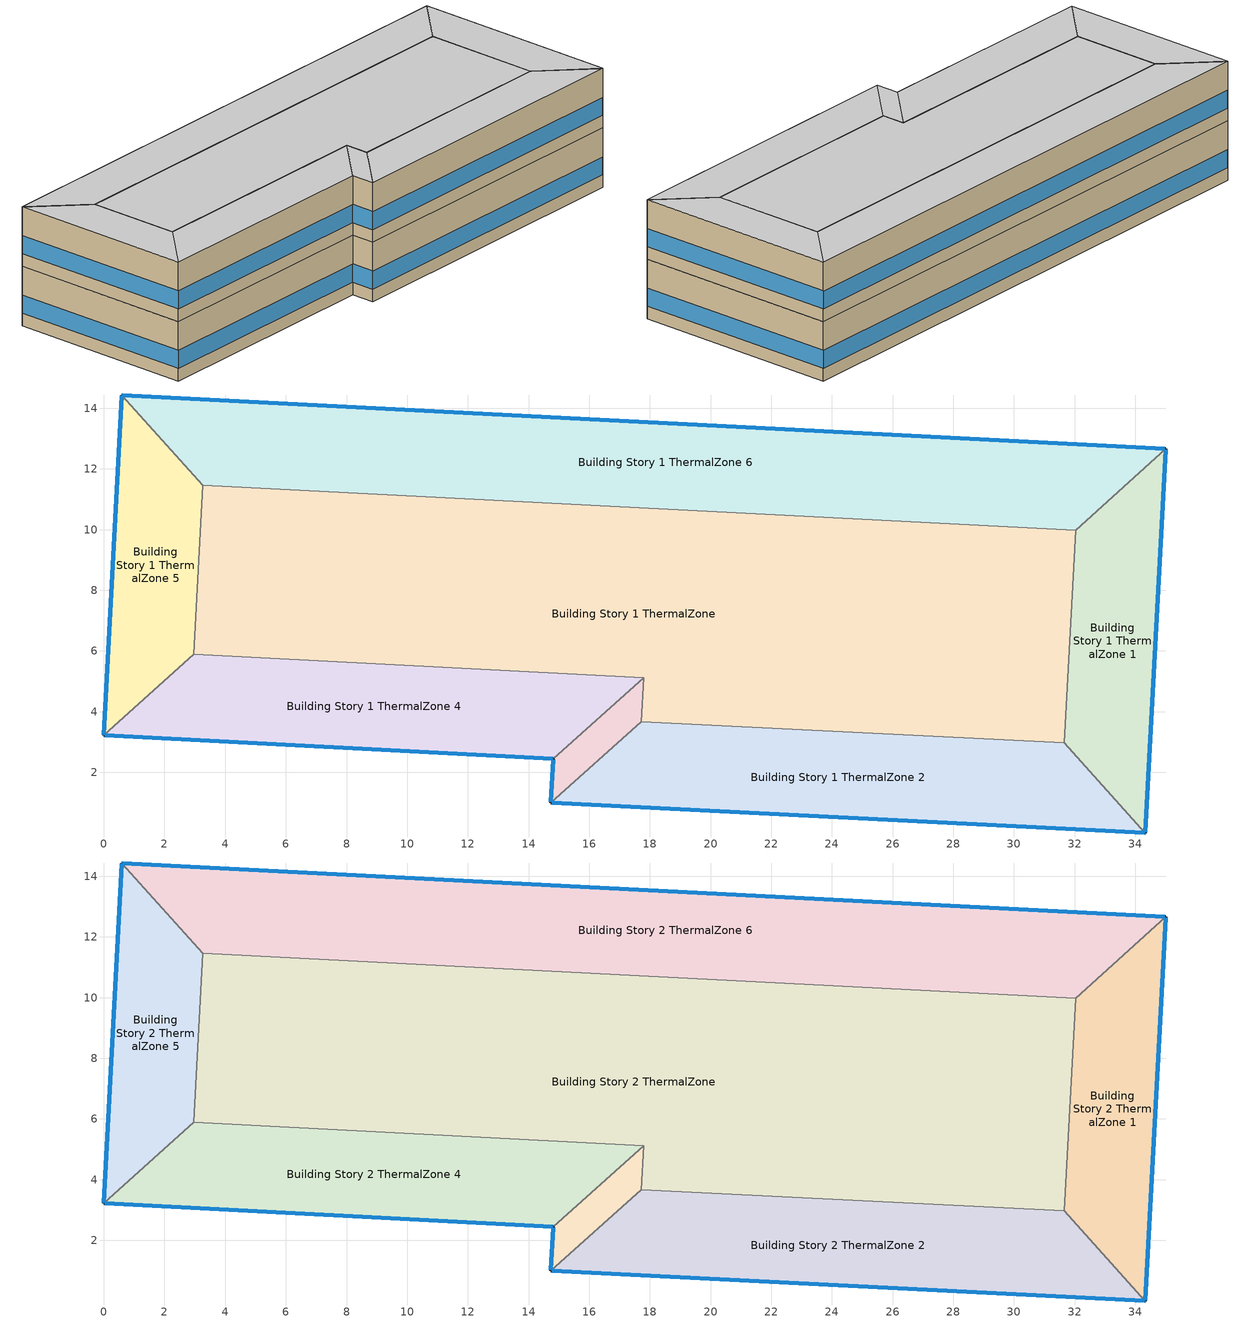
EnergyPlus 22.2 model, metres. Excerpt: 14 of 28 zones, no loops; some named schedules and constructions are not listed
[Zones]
Building Story 1 ThermalZone
 floor ground (Typical Insulated Carpeted 8in Slab Floor): 32.03,9.98 31.65,2.97 17.72,3.67 17.8,5.11 2.97,5.9 3.26,11.47 z0
 wall adiabatic (Typical Interior Wall): 31.65,2.97 32.03,9.98 3.26,11.47 2.97,5.9 17.8,5.11 17.72,3.67 31.65,2.97 z0:3.6
 ceiling adiabatic (Typical Interior Floor): 3.26,11.47 2.97,5.9 17.8,5.11 17.72,3.67 31.65,2.97 32.03,9.98 z3.6
Building Story 1 ThermalZone 1
 floor ground (Typical Insulated Carpeted 8in Slab Floor): 35,12.66 34.33,0 31.65,2.97 32.03,9.98 z0
 wall outside (Typical Insulated Steel Framed Exterior Wall R-12.99): 34.33,0 35,12.66 z0:3.6
 wall adiabatic (Typical Interior Wall): 35,12.66 32.03,9.98 31.65,2.97 34.33,0 z0:3.6
 window (U 0.55 SHGC 0.25): 34.33,0.03 35,12.64 z0.76:1.85
 ceiling adiabatic (Typical Interior Ceiling): 32.03,9.98 31.65,2.97 34.33,0 35,12.66 z3.6
Building Story 1 ThermalZone 2
 floor ground (Typical Insulated Carpeted 8in Slab Floor): 34.33,0 14.74,1 17.72,3.67 31.65,2.97 z0
 wall outside (Typical Insulated Steel Framed Exterior Wall R-12.99): 14.74,1 34.33,0 z0:3.6
 wall adiabatic (Typical Interior Wall): 34.33,0 31.65,2.97 17.72,3.67 14.74,1 z0:3.6
 window (U 0.55 SHGC 0.25): 14.76,1 34.31,0 z0.76:1.84
 ceiling adiabatic (Typical Interior Ceiling): 31.65,2.97 17.72,3.67 14.74,1 34.33,0 z3.6
Building Story 1 ThermalZone 3
 floor ground (Typical Insulated Carpeted 8in Slab Floor): 14.74,1 14.82,2.44 17.8,5.11 17.72,3.67 z0
 wall outside (Typical Insulated Steel Framed Exterior Wall R-12.99): 14.82,2.44 14.74,1 z0:3.6
 wall adiabatic (Typical Interior Wall): 14.74,1 17.72,3.67 17.8,5.11 14.82,2.44 z0:3.6
 window (U 0.55 SHGC 0.25): 14.82,2.42 14.74,1.02 z0.76:1.88
 ceiling adiabatic (Typical Interior Ceiling): 17.72,3.67 17.8,5.11 14.82,2.44 14.74,1 z3.6
Building Story 1 ThermalZone 4
 floor ground (Typical Insulated Carpeted 8in Slab Floor): 14.82,2.44 0,3.22 2.97,5.9 17.8,5.11 z0
 wall outside (Typical Insulated Steel Framed Exterior Wall R-12.99): 0,3.22 14.82,2.44 z0:3.6
 wall adiabatic (Typical Interior Wall): 14.82,2.44 17.8,5.11 2.97,5.9 0,3.22 z0:3.6
 window (U 0.55 SHGC 0.25): 0.03,3.22 14.8,2.44 z0.76:1.85
 ceiling adiabatic (Typical Interior Ceiling): 17.8,5.11 2.97,5.9 0,3.22 14.82,2.44 z3.6
Building Story 1 ThermalZone 5
 floor ground (Typical Insulated Carpeted 8in Slab Floor): 0,3.22 0.59,14.44 3.26,11.47 2.97,5.9 z0
 wall outside (Typical Insulated Steel Framed Exterior Wall R-12.99): 0.59,14.44 0,3.22 z0:3.6
 wall adiabatic (Typical Interior Wall): 0,3.22 2.97,5.9 3.26,11.47 0.59,14.44 z0:3.6
 window (U 0.55 SHGC 0.25): 0.58,14.41 0,3.25 z0.76:1.85
 ceiling adiabatic (Typical Interior Ceiling): 2.97,5.9 3.26,11.47 0.59,14.44 0,3.22 z3.6
Building Story 1 ThermalZone 6
 floor ground (Typical Insulated Carpeted 8in Slab Floor): 0.59,14.44 35,12.66 32.03,9.98 3.26,11.47 z0
 wall outside (Typical Insulated Steel Framed Exterior Wall R-12.99): 35,12.66 0.59,14.44 z0:3.6
 wall adiabatic (Typical Interior Wall): 0.59,14.44 3.26,11.47 32.03,9.98 35,12.66 z0:3.6
 window (U 0.55 SHGC 0.25): 34.98,12.66 0.61,14.44 z0.76:1.84
 ceiling adiabatic (Typical Interior Ceiling): 3.26,11.47 32.03,9.98 35,12.66 0.59,14.44 z3.6
Building Story 2 ThermalZone
 floor adiabatic (Typical Interior Floor): 32.03,9.98 31.65,2.97 17.72,3.67 17.8,5.11 2.97,5.9 3.26,11.47 z3.6
 wall adiabatic (Typical Interior Wall): 31.65,2.97 32.03,9.98 3.26,11.47 2.97,5.9 17.8,5.11 17.72,3.67 31.65,2.97 z3.6:7.2
 ceiling adiabatic (Typical Interior Ceiling): 3.26,11.47 2.97,5.9 17.8,5.11 17.72,3.67 31.65,2.97 32.03,9.98 z7.2
Building Story 2 ThermalZone 1
 floor adiabatic (Typical Interior Ceiling): 35,12.66 34.33,0 31.65,2.97 32.03,9.98 z3.6
 wall outside (Typical Insulated Steel Framed Exterior Wall R-12.99): 34.33,0 35,12.66 z3.6:7.2
 wall adiabatic (Typical Interior Wall): 35,12.66 32.03,9.98 31.65,2.97 34.33,0 z3.6:7.2
 window (U 0.55 SHGC 0.25): 34.33,0.03 35,12.64 z4.36:5.45
 ceiling adiabatic (Typical Interior Ceiling): 32.03,9.98 31.65,2.97 34.33,0 35,12.66 z7.2
Building Story 2 ThermalZone 2
 floor adiabatic (Typical Interior Ceiling): 34.33,0 14.74,1 17.72,3.67 31.65,2.97 z3.6
 wall outside (Typical Insulated Steel Framed Exterior Wall R-12.99): 14.74,1 34.33,0 z3.6:7.2
 wall adiabatic (Typical Interior Wall): 34.33,0 31.65,2.97 17.72,3.67 14.74,1 z3.6:7.2
 window (U 0.55 SHGC 0.25): 14.76,1 34.31,0 z4.36:5.44
 ceiling adiabatic (Typical Interior Floor): 31.65,2.97 17.72,3.67 14.74,1 34.33,0 z7.2
Building Story 2 ThermalZone 3
 floor adiabatic (Typical Interior Ceiling): 14.74,1 14.82,2.44 17.8,5.11 17.72,3.67 z3.6
 wall outside (Typical Insulated Steel Framed Exterior Wall R-12.99): 14.82,2.44 14.74,1 z3.6:7.2
 wall adiabatic (Typical Interior Wall): 14.74,1 17.72,3.67 17.8,5.11 14.82,2.44 z3.6:7.2
 window (U 0.55 SHGC 0.25): 14.82,2.42 14.74,1.02 z4.36:5.48
 ceiling adiabatic (Typical Interior Floor): 17.72,3.67 17.8,5.11 14.82,2.44 14.74,1 z7.2
Building Story 2 ThermalZone 4
 floor adiabatic (Typical Interior Ceiling): 14.82,2.44 0,3.22 2.97,5.9 17.8,5.11 z3.6
 wall outside (Typical Insulated Steel Framed Exterior Wall R-12.99): 0,3.22 14.82,2.44 z3.6:7.2
 wall adiabatic (Typical Interior Wall): 14.82,2.44 17.8,5.11 2.97,5.9 0,3.22 z3.6:7.2
 window (U 0.55 SHGC 0.25): 0.03,3.22 14.8,2.44 z4.36:5.45
 ceiling adiabatic (Typical Interior Floor): 17.8,5.11 2.97,5.9 0,3.22 14.82,2.44 z7.2
Building Story 2 ThermalZone 5
 floor adiabatic (Typical Interior Ceiling): 0,3.22 0.59,14.44 3.26,11.47 2.97,5.9 z3.6
 wall outside (Typical Insulated Steel Framed Exterior Wall R-12.99): 0.59,14.44 0,3.22 z3.6:7.2
 wall adiabatic (Typical Interior Wall): 0,3.22 2.97,5.9 3.26,11.47 0.59,14.44 z3.6:7.2
 window (U 0.55 SHGC 0.25): 0.58,14.41 0,3.25 z4.36:5.45
 ceiling adiabatic (Typical Interior Floor): 2.97,5.9 3.26,11.47 0.59,14.44 0,3.22 z7.2
Building Story 2 ThermalZone 6
 floor adiabatic (Typical Interior Ceiling): 0.59,14.44 35,12.66 32.03,9.98 3.26,11.47 z3.6
 wall outside (Typical Insulated Steel Framed Exterior Wall R-12.99): 35,12.66 0.59,14.44 z3.6:7.2
 wall adiabatic (Typical Interior Wall): 0.59,14.44 3.26,11.47 32.03,9.98 35,12.66 z3.6:7.2
 window (U 0.55 SHGC 0.25): 34.98,12.66 0.61,14.44 z4.36:5.44
 ceiling adiabatic (Typical Interior Floor): 3.26,11.47 32.03,9.98 35,12.66 0.59,14.44 z7.2
[Schedule:Week:Daily]
SchoolSecondary BLDG_LIGHT_LIBRARY_SCH_2013 Week Rule - Sep6-Dec31: SchoolSecondary BLDG_LIGHT_LIBRARY_SCH_2013 Default, SchoolSecondary BLDG_LIGHT_LIBRARY_SCH_2013 Wkdy Day 2, SchoolSecondary BLDG_LIGHT_LIBRARY_SCH_2013 Wkdy Day 2, SchoolSecondary BLDG_LIGHT_LIBRARY_SCH_2013 Wkdy Day 2, SchoolSecondary BLDG_LIGHT_LIBRARY_SCH_2013 Wkdy Day 2, SchoolSecondary BLDG_LIGHT_LIBRARY_SCH_2013 Wkdy Day 2, SchoolSecondary BLDG_LIGHT_LIBRARY_SCH_2013 Default, SchoolSecondary BLDG_LIGHT_LIBRARY_SCH_2013 Default, SchoolSecondary BLDG_LIGHT_LIBRARY_SCH_2013 Summer Design Day, SchoolSecondary BLDG_LIGHT_LIBRARY_SCH_2013 Winter Design Day, SchoolSecondary BLDG_LIGHT_LIBRARY_SCH_2013 Default, SchoolSecondary BLDG_LIGHT_LIBRARY_SCH_2013 Default
SchoolSecondary BLDG_LIGHT_LOBBYFLR1_SCH_2013 Week Rule - Jan1-Jan3: SchoolSecondary BLDG_LIGHT_LOBBYFLR1_SCH_2013 Wkdy Day, SchoolSecondary BLDG_LIGHT_LOBBYFLR1_SCH_2013 Wkdy Day, SchoolSecondary BLDG_LIGHT_LOBBYFLR1_SCH_2013 Wkdy Day, SchoolSecondary BLDG_LIGHT_LOBBYFLR1_SCH_2013 Wkdy Day, SchoolSecondary BLDG_LIGHT_LOBBYFLR1_SCH_2013 Wkdy Day, SchoolSecondary BLDG_LIGHT_LOBBYFLR1_SCH_2013 Wkdy Day, SchoolSecondary BLDG_LIGHT_LOBBYFLR1_SCH_2013 Wknd Day, SchoolSecondary BLDG_LIGHT_LOBBYFLR1_SCH_2013 Default, SchoolSecondary BLDG_LIGHT_LOBBYFLR1_SCH_2013 Summer Design Day, SchoolSecondary BLDG_LIGHT_LOBBYFLR1_SCH_2013 Winter Design Day, SchoolSecondary BLDG_LIGHT_LOBBYFLR1_SCH_2013 Default, SchoolSecondary BLDG_LIGHT_LOBBYFLR1_SCH_2013 Default
SchoolSecondary BLDG_LIGHT_LOBBYFLR1_SCH_2013 Week Rule - Jan4-Jun27: SchoolSecondary BLDG_LIGHT_LOBBYFLR1_SCH_2013 Wknd Day, SchoolSecondary BLDG_LIGHT_LOBBYFLR1_SCH_2013 Wkdy Day, SchoolSecondary BLDG_LIGHT_LOBBYFLR1_SCH_2013 Wkdy Day, SchoolSecondary BLDG_LIGHT_LOBBYFLR1_SCH_2013 Wkdy Day, SchoolSecondary BLDG_LIGHT_LOBBYFLR1_SCH_2013 Wkdy Day, SchoolSecondary BLDG_LIGHT_LOBBYFLR1_SCH_2013 Wkdy Day, SchoolSecondary BLDG_LIGHT_LOBBYFLR1_SCH_2013 Wknd Day, SchoolSecondary BLDG_LIGHT_LOBBYFLR1_SCH_2013 Default, SchoolSecondary BLDG_LIGHT_LOBBYFLR1_SCH_2013 Summer Design Day, SchoolSecondary BLDG_LIGHT_LOBBYFLR1_SCH_2013 Winter Design Day, SchoolSecondary BLDG_LIGHT_LOBBYFLR1_SCH_2013 Default, SchoolSecondary BLDG_LIGHT_LOBBYFLR1_SCH_2013 Default
SchoolSecondary BLDG_LIGHT_LOBBYFLR1_SCH_2013 Week Rule - Jun28-Jul4: SchoolSecondary BLDG_LIGHT_LOBBYFLR1_SCH_2013 Wknd Day, SchoolSecondary BLDG_LIGHT_LOBBYFLR1_SCH_2013 Wkdy Day, SchoolSecondary BLDG_LIGHT_LOBBYFLR1_SCH_2013 Wkdy Day, SchoolSecondary BLDG_LIGHT_LOBBYFLR1_SCH_2013 Wkdy Day 1, SchoolSecondary BLDG_LIGHT_LOBBYFLR1_SCH_2013 Wkdy Day 1, SchoolSecondary BLDG_LIGHT_LOBBYFLR1_SCH_2013 Wkdy Day 1, SchoolSecondary BLDG_LIGHT_LOBBYFLR1_SCH_2013 Wknd Day 1, SchoolSecondary BLDG_LIGHT_LOBBYFLR1_SCH_2013 Default, SchoolSecondary BLDG_LIGHT_LOBBYFLR1_SCH_2013 Summer Design Day, SchoolSecondary BLDG_LIGHT_LOBBYFLR1_SCH_2013 Winter Design Day, SchoolSecondary BLDG_LIGHT_LOBBYFLR1_SCH_2013 Default, SchoolSecondary BLDG_LIGHT_LOBBYFLR1_SCH_2013 Default
SchoolSecondary BLDG_LIGHT_LOBBYFLR1_SCH_2013 Week Rule - Jul5-Aug29: SchoolSecondary BLDG_LIGHT_LOBBYFLR1_SCH_2013 Wknd Day 1, SchoolSecondary BLDG_LIGHT_LOBBYFLR1_SCH_2013 Wkdy Day 1, SchoolSecondary BLDG_LIGHT_LOBBYFLR1_SCH_2013 Wkdy Day 1, SchoolSecondary BLDG_LIGHT_LOBBYFLR1_SCH_2013 Wkdy Day 1, SchoolSecondary BLDG_LIGHT_LOBBYFLR1_SCH_2013 Wkdy Day 1, SchoolSecondary BLDG_LIGHT_LOBBYFLR1_SCH_2013 Wkdy Day 1, SchoolSecondary BLDG_LIGHT_LOBBYFLR1_SCH_2013 Wknd Day 1, SchoolSecondary BLDG_LIGHT_LOBBYFLR1_SCH_2013 Default, SchoolSecondary BLDG_LIGHT_LOBBYFLR1_SCH_2013 Summer Design Day, SchoolSecondary BLDG_LIGHT_LOBBYFLR1_SCH_2013 Winter Design Day, SchoolSecondary BLDG_LIGHT_LOBBYFLR1_SCH_2013 Default, SchoolSecondary BLDG_LIGHT_LOBBYFLR1_SCH_2013 Default
SchoolSecondary BLDG_LIGHT_LOBBYFLR1_SCH_2013 Week Rule - Aug30-Sep5: SchoolSecondary BLDG_LIGHT_LOBBYFLR1_SCH_2013 Wknd Day 1, SchoolSecondary BLDG_LIGHT_LOBBYFLR1_SCH_2013 Wkdy Day 1, SchoolSecondary BLDG_LIGHT_LOBBYFLR1_SCH_2013 Wkdy Day 2, SchoolSecondary BLDG_LIGHT_LOBBYFLR1_SCH_2013 Wkdy Day 2, SchoolSecondary BLDG_LIGHT_LOBBYFLR1_SCH_2013 Wkdy Day 2, SchoolSecondary BLDG_LIGHT_LOBBYFLR1_SCH_2013 Wkdy Day 2, SchoolSecondary BLDG_LIGHT_LOBBYFLR1_SCH_2013 Default, SchoolSecondary BLDG_LIGHT_LOBBYFLR1_SCH_2013 Default, SchoolSecondary BLDG_LIGHT_LOBBYFLR1_SCH_2013 Summer Design Day, SchoolSecondary BLDG_LIGHT_LOBBYFLR1_SCH_2013 Winter Design Day, SchoolSecondary BLDG_LIGHT_LOBBYFLR1_SCH_2013 Default, SchoolSecondary BLDG_LIGHT_LOBBYFLR1_SCH_2013 Default
SchoolSecondary BLDG_LIGHT_LOBBYFLR1_SCH_2013 Week Rule - Sep6-Dec31: SchoolSecondary BLDG_LIGHT_LOBBYFLR1_SCH_2013 Default, SchoolSecondary BLDG_LIGHT_LOBBYFLR1_SCH_2013 Wkdy Day 2, SchoolSecondary BLDG_LIGHT_LOBBYFLR1_SCH_2013 Wkdy Day 2, SchoolSecondary BLDG_LIGHT_LOBBYFLR1_SCH_2013 Wkdy Day 2, SchoolSecondary BLDG_LIGHT_LOBBYFLR1_SCH_2013 Wkdy Day 2, SchoolSecondary BLDG_LIGHT_LOBBYFLR1_SCH_2013 Wkdy Day 2, SchoolSecondary BLDG_LIGHT_LOBBYFLR1_SCH_2013 Default, SchoolSecondary BLDG_LIGHT_LOBBYFLR1_SCH_2013 Default, SchoolSecondary BLDG_LIGHT_LOBBYFLR1_SCH_2013 Summer Design Day, SchoolSecondary BLDG_LIGHT_LOBBYFLR1_SCH_2013 Winter Design Day, SchoolSecondary BLDG_LIGHT_LOBBYFLR1_SCH_2013 Default, SchoolSecondary BLDG_LIGHT_LOBBYFLR1_SCH_2013 Default
SchoolSecondary BLDG_LIGHT_MECHANICAL_SCH_2013 Week Rule - Jan1-Jan3: SchoolSecondary BLDG_LIGHT_MECHANICAL_SCH_2013 Wkdy Day, SchoolSecondary BLDG_LIGHT_MECHANICAL_SCH_2013 Wkdy Day, SchoolSecondary BLDG_LIGHT_MECHANICAL_SCH_2013 Wkdy Day, SchoolSecondary BLDG_LIGHT_MECHANICAL_SCH_2013 Wkdy Day, SchoolSecondary BLDG_LIGHT_MECHANICAL_SCH_2013 Wkdy Day, SchoolSecondary BLDG_LIGHT_MECHANICAL_SCH_2013 Wkdy Day, SchoolSecondary BLDG_LIGHT_MECHANICAL_SCH_2013 Wknd Day, SchoolSecondary BLDG_LIGHT_MECHANICAL_SCH_2013 Default, SchoolSecondary BLDG_LIGHT_MECHANICAL_SCH_2013 Summer Design Day, SchoolSecondary BLDG_LIGHT_MECHANICAL_SCH_2013 Winter Design Day, SchoolSecondary BLDG_LIGHT_MECHANICAL_SCH_2013 Default, SchoolSecondary BLDG_LIGHT_MECHANICAL_SCH_2013 Default
SchoolSecondary BLDG_LIGHT_MECHANICAL_SCH_2013 Week Rule - Jan4-Jun27: SchoolSecondary BLDG_LIGHT_MECHANICAL_SCH_2013 Wknd Day, SchoolSecondary BLDG_LIGHT_MECHANICAL_SCH_2013 Wkdy Day, SchoolSecondary BLDG_LIGHT_MECHANICAL_SCH_2013 Wkdy Day, SchoolSecondary BLDG_LIGHT_MECHANICAL_SCH_2013 Wkdy Day, SchoolSecondary BLDG_LIGHT_MECHANICAL_SCH_2013 Wkdy Day, SchoolSecondary BLDG_LIGHT_MECHANICAL_SCH_2013 Wkdy Day, SchoolSecondary BLDG_LIGHT_MECHANICAL_SCH_2013 Wknd Day, SchoolSecondary BLDG_LIGHT_MECHANICAL_SCH_2013 Default, SchoolSecondary BLDG_LIGHT_MECHANICAL_SCH_2013 Summer Design Day, SchoolSecondary BLDG_LIGHT_MECHANICAL_SCH_2013 Winter Design Day, SchoolSecondary BLDG_LIGHT_MECHANICAL_SCH_2013 Default, SchoolSecondary BLDG_LIGHT_MECHANICAL_SCH_2013 Default
SchoolSecondary BLDG_LIGHT_MECHANICAL_SCH_2013 Week Rule - Jun28-Jul4: SchoolSecondary BLDG_LIGHT_MECHANICAL_SCH_2013 Wknd Day, SchoolSecondary BLDG_LIGHT_MECHANICAL_SCH_2013 Wkdy Day, SchoolSecondary BLDG_LIGHT_MECHANICAL_SCH_2013 Wkdy Day, SchoolSecondary BLDG_LIGHT_MECHANICAL_SCH_2013 Wkdy Day 1, SchoolSecondary BLDG_LIGHT_MECHANICAL_SCH_2013 Wkdy Day 1, SchoolSecondary BLDG_LIGHT_MECHANICAL_SCH_2013 Wkdy Day 1, SchoolSecondary BLDG_LIGHT_MECHANICAL_SCH_2013 Wknd Day 1, SchoolSecondary BLDG_LIGHT_MECHANICAL_SCH_2013 Default, SchoolSecondary BLDG_LIGHT_MECHANICAL_SCH_2013 Summer Design Day, SchoolSecondary BLDG_LIGHT_MECHANICAL_SCH_2013 Winter Design Day, SchoolSecondary BLDG_LIGHT_MECHANICAL_SCH_2013 Default, SchoolSecondary BLDG_LIGHT_MECHANICAL_SCH_2013 Default
SchoolSecondary BLDG_LIGHT_MECHANICAL_SCH_2013 Week Rule - Jul5-Aug29: SchoolSecondary BLDG_LIGHT_MECHANICAL_SCH_2013 Wknd Day 1, SchoolSecondary BLDG_LIGHT_MECHANICAL_SCH_2013 Wkdy Day 1, SchoolSecondary BLDG_LIGHT_MECHANICAL_SCH_2013 Wkdy Day 1, SchoolSecondary BLDG_LIGHT_MECHANICAL_SCH_2013 Wkdy Day 1, SchoolSecondary BLDG_LIGHT_MECHANICAL_SCH_2013 Wkdy Day 1, SchoolSecondary BLDG_LIGHT_MECHANICAL_SCH_2013 Wkdy Day 1, SchoolSecondary BLDG_LIGHT_MECHANICAL_SCH_2013 Wknd Day 1, SchoolSecondary BLDG_LIGHT_MECHANICAL_SCH_2013 Default, SchoolSecondary BLDG_LIGHT_MECHANICAL_SCH_2013 Summer Design Day, SchoolSecondary BLDG_LIGHT_MECHANICAL_SCH_2013 Winter Design Day, SchoolSecondary BLDG_LIGHT_MECHANICAL_SCH_2013 Default, SchoolSecondary BLDG_LIGHT_MECHANICAL_SCH_2013 Default
SchoolSecondary BLDG_LIGHT_MECHANICAL_SCH_2013 Week Rule - Aug30-Sep5: SchoolSecondary BLDG_LIGHT_MECHANICAL_SCH_2013 Wknd Day 1, SchoolSecondary BLDG_LIGHT_MECHANICAL_SCH_2013 Wkdy Day 1, SchoolSecondary BLDG_LIGHT_MECHANICAL_SCH_2013 Wkdy Day 2, SchoolSecondary BLDG_LIGHT_MECHANICAL_SCH_2013 Wkdy Day 2, SchoolSecondary BLDG_LIGHT_MECHANICAL_SCH_2013 Wkdy Day 2, SchoolSecondary BLDG_LIGHT_MECHANICAL_SCH_2013 Wkdy Day 2, SchoolSecondary BLDG_LIGHT_MECHANICAL_SCH_2013 Default, SchoolSecondary BLDG_LIGHT_MECHANICAL_SCH_2013 Default, SchoolSecondary BLDG_LIGHT_MECHANICAL_SCH_2013 Summer Design Day, SchoolSecondary BLDG_LIGHT_MECHANICAL_SCH_2013 Winter Design Day, SchoolSecondary BLDG_LIGHT_MECHANICAL_SCH_2013 Default, SchoolSecondary BLDG_LIGHT_MECHANICAL_SCH_2013 Default
SchoolSecondary BLDG_LIGHT_MECHANICAL_SCH_2013 Week Rule - Sep6-Dec31: SchoolSecondary BLDG_LIGHT_MECHANICAL_SCH_2013 Default, SchoolSecondary BLDG_LIGHT_MECHANICAL_SCH_2013 Wkdy Day 2, SchoolSecondary BLDG_LIGHT_MECHANICAL_SCH_2013 Wkdy Day 2, SchoolSecondary BLDG_LIGHT_MECHANICAL_SCH_2013 Wkdy Day 2, SchoolSecondary BLDG_LIGHT_MECHANICAL_SCH_2013 Wkdy Day 2, SchoolSecondary BLDG_LIGHT_MECHANICAL_SCH_2013 Wkdy Day 2, SchoolSecondary BLDG_LIGHT_MECHANICAL_SCH_2013 Default, SchoolSecondary BLDG_LIGHT_MECHANICAL_SCH_2013 Default, SchoolSecondary BLDG_LIGHT_MECHANICAL_SCH_2013 Summer Design Day, SchoolSecondary BLDG_LIGHT_MECHANICAL_SCH_2013 Winter Design Day, SchoolSecondary BLDG_LIGHT_MECHANICAL_SCH_2013 Default, SchoolSecondary BLDG_LIGHT_MECHANICAL_SCH_2013 Default
SchoolSecondary BLDG_LIGHT_OFFICE_SCH_2013 Week Rule - Jan1-Jan3: SchoolSecondary BLDG_LIGHT_OFFICE_SCH_2013 Wkdy Day, SchoolSecondary BLDG_LIGHT_OFFICE_SCH_2013 Wkdy Day, SchoolSecondary BLDG_LIGHT_OFFICE_SCH_2013 Wkdy Day, SchoolSecondary BLDG_LIGHT_OFFICE_SCH_2013 Wkdy Day, SchoolSecondary BLDG_LIGHT_OFFICE_SCH_2013 Wkdy Day, SchoolSecondary BLDG_LIGHT_OFFICE_SCH_2013 Wkdy Day, SchoolSecondary BLDG_LIGHT_OFFICE_SCH_2013 Wknd Day, SchoolSecondary BLDG_LIGHT_OFFICE_SCH_2013 Default, SchoolSecondary BLDG_LIGHT_OFFICE_SCH_2013 Summer Design Day, SchoolSecondary BLDG_LIGHT_OFFICE_SCH_2013 Winter Design Day, SchoolSecondary BLDG_LIGHT_OFFICE_SCH_2013 Default, SchoolSecondary BLDG_LIGHT_OFFICE_SCH_2013 Default
SchoolSecondary BLDG_LIGHT_OFFICE_SCH_2013 Week Rule - Jan4-Jun27: SchoolSecondary BLDG_LIGHT_OFFICE_SCH_2013 Wknd Day, SchoolSecondary BLDG_LIGHT_OFFICE_SCH_2013 Wkdy Day, SchoolSecondary BLDG_LIGHT_OFFICE_SCH_2013 Wkdy Day, SchoolSecondary BLDG_LIGHT_OFFICE_SCH_2013 Wkdy Day, SchoolSecondary BLDG_LIGHT_OFFICE_SCH_2013 Wkdy Day, SchoolSecondary BLDG_LIGHT_OFFICE_SCH_2013 Wkdy Day, SchoolSecondary BLDG_LIGHT_OFFICE_SCH_2013 Wknd Day, SchoolSecondary BLDG_LIGHT_OFFICE_SCH_2013 Default, SchoolSecondary BLDG_LIGHT_OFFICE_SCH_2013 Summer Design Day, SchoolSecondary BLDG_LIGHT_OFFICE_SCH_2013 Winter Design Day, SchoolSecondary BLDG_LIGHT_OFFICE_SCH_2013 Default, SchoolSecondary BLDG_LIGHT_OFFICE_SCH_2013 Default
SchoolSecondary BLDG_LIGHT_OFFICE_SCH_2013 Week Rule - Jun28-Jul4: SchoolSecondary BLDG_LIGHT_OFFICE_SCH_2013 Wknd Day, SchoolSecondary BLDG_LIGHT_OFFICE_SCH_2013 Wkdy Day, SchoolSecondary BLDG_LIGHT_OFFICE_SCH_2013 Wkdy Day, SchoolSecondary BLDG_LIGHT_OFFICE_SCH_2013 Wkdy Day 1, SchoolSecondary BLDG_LIGHT_OFFICE_SCH_2013 Wkdy Day 1, SchoolSecondary BLDG_LIGHT_OFFICE_SCH_2013 Wkdy Day 1, SchoolSecondary BLDG_LIGHT_OFFICE_SCH_2013 Wknd Day 1, SchoolSecondary BLDG_LIGHT_OFFICE_SCH_2013 Default, SchoolSecondary BLDG_LIGHT_OFFICE_SCH_2013 Summer Design Day, SchoolSecondary BLDG_LIGHT_OFFICE_SCH_2013 Winter Design Day, SchoolSecondary BLDG_LIGHT_OFFICE_SCH_2013 Default, SchoolSecondary BLDG_LIGHT_OFFICE_SCH_2013 Default
SchoolSecondary BLDG_LIGHT_OFFICE_SCH_2013 Week Rule - Jul5-Aug29: SchoolSecondary BLDG_LIGHT_OFFICE_SCH_2013 Wknd Day 1, SchoolSecondary BLDG_LIGHT_OFFICE_SCH_2013 Wkdy Day 1, SchoolSecondary BLDG_LIGHT_OFFICE_SCH_2013 Wkdy Day 1, SchoolSecondary BLDG_LIGHT_OFFICE_SCH_2013 Wkdy Day 1, SchoolSecondary BLDG_LIGHT_OFFICE_SCH_2013 Wkdy Day 1, SchoolSecondary BLDG_LIGHT_OFFICE_SCH_2013 Wkdy Day 1, SchoolSecondary BLDG_LIGHT_OFFICE_SCH_2013 Wknd Day 1, SchoolSecondary BLDG_LIGHT_OFFICE_SCH_2013 Default, SchoolSecondary BLDG_LIGHT_OFFICE_SCH_2013 Summer Design Day, SchoolSecondary BLDG_LIGHT_OFFICE_SCH_2013 Winter Design Day, SchoolSecondary BLDG_LIGHT_OFFICE_SCH_2013 Default, SchoolSecondary BLDG_LIGHT_OFFICE_SCH_2013 Default
SchoolSecondary BLDG_LIGHT_OFFICE_SCH_2013 Week Rule - Aug30-Sep5: SchoolSecondary BLDG_LIGHT_OFFICE_SCH_2013 Wknd Day 1, SchoolSecondary BLDG_LIGHT_OFFICE_SCH_2013 Wkdy Day 1, SchoolSecondary BLDG_LIGHT_OFFICE_SCH_2013 Wkdy Day 2, SchoolSecondary BLDG_LIGHT_OFFICE_SCH_2013 Wkdy Day 2, SchoolSecondary BLDG_LIGHT_OFFICE_SCH_2013 Wkdy Day 2, SchoolSecondary BLDG_LIGHT_OFFICE_SCH_2013 Wkdy Day 2, SchoolSecondary BLDG_LIGHT_OFFICE_SCH_2013 Default, SchoolSecondary BLDG_LIGHT_OFFICE_SCH_2013 Default, SchoolSecondary BLDG_LIGHT_OFFICE_SCH_2013 Summer Design Day, SchoolSecondary BLDG_LIGHT_OFFICE_SCH_2013 Winter Design Day, SchoolSecondary BLDG_LIGHT_OFFICE_SCH_2013 Default, SchoolSecondary BLDG_LIGHT_OFFICE_SCH_2013 Default
SchoolSecondary BLDG_LIGHT_OFFICE_SCH_2013 Week Rule - Sep6-Dec31: SchoolSecondary BLDG_LIGHT_OFFICE_SCH_2013 Default, SchoolSecondary BLDG_LIGHT_OFFICE_SCH_2013 Wkdy Day 2, SchoolSecondary BLDG_LIGHT_OFFICE_SCH_2013 Wkdy Day 2, SchoolSecondary BLDG_LIGHT_OFFICE_SCH_2013 Wkdy Day 2, SchoolSecondary BLDG_LIGHT_OFFICE_SCH_2013 Wkdy Day 2, SchoolSecondary BLDG_LIGHT_OFFICE_SCH_2013 Wkdy Day 2, SchoolSecondary BLDG_LIGHT_OFFICE_SCH_2013 Default, SchoolSecondary BLDG_LIGHT_OFFICE_SCH_2013 Default, SchoolSecondary BLDG_LIGHT_OFFICE_SCH_2013 Summer Design Day, SchoolSecondary BLDG_LIGHT_OFFICE_SCH_2013 Winter Design Day, SchoolSecondary BLDG_LIGHT_OFFICE_SCH_2013 Default, SchoolSecondary BLDG_LIGHT_OFFICE_SCH_2013 Default
SchoolSecondary BLDG_LIGHT_BATH_SCH_2013 Week Rule - Jan1-Jan3: SchoolSecondary BLDG_LIGHT_BATH_SCH_2013 Wkdy Day, SchoolSecondary BLDG_LIGHT_BATH_SCH_2013 Wkdy Day, SchoolSecondary BLDG_LIGHT_BATH_SCH_2013 Wkdy Day, SchoolSecondary BLDG_LIGHT_BATH_SCH_2013 Wkdy Day, SchoolSecondary BLDG_LIGHT_BATH_SCH_2013 Wkdy Day, SchoolSecondary BLDG_LIGHT_BATH_SCH_2013 Wkdy Day, SchoolSecondary BLDG_LIGHT_BATH_SCH_2013 Wknd Day, SchoolSecondary BLDG_LIGHT_BATH_SCH_2013 Default, SchoolSecondary BLDG_LIGHT_BATH_SCH_2013 Summer Design Day, SchoolSecondary BLDG_LIGHT_BATH_SCH_2013 Winter Design Day, SchoolSecondary BLDG_LIGHT_BATH_SCH_2013 Default, SchoolSecondary BLDG_LIGHT_BATH_SCH_2013 Default
SchoolSecondary BLDG_LIGHT_BATH_SCH_2013 Week Rule - Jan4-Jun27: SchoolSecondary BLDG_LIGHT_BATH_SCH_2013 Wknd Day, SchoolSecondary BLDG_LIGHT_BATH_SCH_2013 Wkdy Day, SchoolSecondary BLDG_LIGHT_BATH_SCH_2013 Wkdy Day, SchoolSecondary BLDG_LIGHT_BATH_SCH_2013 Wkdy Day, SchoolSecondary BLDG_LIGHT_BATH_SCH_2013 Wkdy Day, SchoolSecondary BLDG_LIGHT_BATH_SCH_2013 Wkdy Day, SchoolSecondary BLDG_LIGHT_BATH_SCH_2013 Wknd Day, SchoolSecondary BLDG_LIGHT_BATH_SCH_2013 Default, SchoolSecondary BLDG_LIGHT_BATH_SCH_2013 Summer Design Day, SchoolSecondary BLDG_LIGHT_BATH_SCH_2013 Winter Design Day, SchoolSecondary BLDG_LIGHT_BATH_SCH_2013 Default, SchoolSecondary BLDG_LIGHT_BATH_SCH_2013 Default
SchoolSecondary BLDG_LIGHT_BATH_SCH_2013 Week Rule - Jun28-Jul4: SchoolSecondary BLDG_LIGHT_BATH_SCH_2013 Wknd Day, SchoolSecondary BLDG_LIGHT_BATH_SCH_2013 Wkdy Day, SchoolSecondary BLDG_LIGHT_BATH_SCH_2013 Wkdy Day, SchoolSecondary BLDG_LIGHT_BATH_SCH_2013 Wkdy Day 1, SchoolSecondary BLDG_LIGHT_BATH_SCH_2013 Wkdy Day 1, SchoolSecondary BLDG_LIGHT_BATH_SCH_2013 Wkdy Day 1, SchoolSecondary BLDG_LIGHT_BATH_SCH_2013 Wknd Day 1, SchoolSecondary BLDG_LIGHT_BATH_SCH_2013 Default, SchoolSecondary BLDG_LIGHT_BATH_SCH_2013 Summer Design Day, SchoolSecondary BLDG_LIGHT_BATH_SCH_2013 Winter Design Day, SchoolSecondary BLDG_LIGHT_BATH_SCH_2013 Default, SchoolSecondary BLDG_LIGHT_BATH_SCH_2013 Default
SchoolSecondary BLDG_LIGHT_BATH_SCH_2013 Week Rule - Jul5-Aug29: SchoolSecondary BLDG_LIGHT_BATH_SCH_2013 Wknd Day 1, SchoolSecondary BLDG_LIGHT_BATH_SCH_2013 Wkdy Day 1, SchoolSecondary BLDG_LIGHT_BATH_SCH_2013 Wkdy Day 1, SchoolSecondary BLDG_LIGHT_BATH_SCH_2013 Wkdy Day 1, SchoolSecondary BLDG_LIGHT_BATH_SCH_2013 Wkdy Day 1, SchoolSecondary BLDG_LIGHT_BATH_SCH_2013 Wkdy Day 1, SchoolSecondary BLDG_LIGHT_BATH_SCH_2013 Wknd Day 1, SchoolSecondary BLDG_LIGHT_BATH_SCH_2013 Default, SchoolSecondary BLDG_LIGHT_BATH_SCH_2013 Summer Design Day, SchoolSecondary BLDG_LIGHT_BATH_SCH_2013 Winter Design Day, SchoolSecondary BLDG_LIGHT_BATH_SCH_2013 Default, SchoolSecondary BLDG_LIGHT_BATH_SCH_2013 Default
SchoolSecondary BLDG_LIGHT_BATH_SCH_2013 Week Rule - Aug30-Sep5: SchoolSecondary BLDG_LIGHT_BATH_SCH_2013 Wknd Day 1, SchoolSecondary BLDG_LIGHT_BATH_SCH_2013 Wkdy Day 1, SchoolSecondary BLDG_LIGHT_BATH_SCH_2013 Wkdy Day 2, SchoolSecondary BLDG_LIGHT_BATH_SCH_2013 Wkdy Day 2, SchoolSecondary BLDG_LIGHT_BATH_SCH_2013 Wkdy Day 2, SchoolSecondary BLDG_LIGHT_BATH_SCH_2013 Wkdy Day 2, SchoolSecondary BLDG_LIGHT_BATH_SCH_2013 Default, SchoolSecondary BLDG_LIGHT_BATH_SCH_2013 Default, SchoolSecondary BLDG_LIGHT_BATH_SCH_2013 Summer Design Day, SchoolSecondary BLDG_LIGHT_BATH_SCH_2013 Winter Design Day, SchoolSecondary BLDG_LIGHT_BATH_SCH_2013 Default, SchoolSecondary BLDG_LIGHT_BATH_SCH_2013 Default
SchoolSecondary BLDG_LIGHT_BATH_SCH_2013 Week Rule - Sep6-Dec31: SchoolSecondary BLDG_LIGHT_BATH_SCH_2013 Default, SchoolSecondary BLDG_LIGHT_BATH_SCH_2013 Wkdy Day 2, SchoolSecondary BLDG_LIGHT_BATH_SCH_2013 Wkdy Day 2, SchoolSecondary BLDG_LIGHT_BATH_SCH_2013 Wkdy Day 2, SchoolSecondary BLDG_LIGHT_BATH_SCH_2013 Wkdy Day 2, SchoolSecondary BLDG_LIGHT_BATH_SCH_2013 Wkdy Day 2, SchoolSecondary BLDG_LIGHT_BATH_SCH_2013 Default, SchoolSecondary BLDG_LIGHT_BATH_SCH_2013 Default, SchoolSecondary BLDG_LIGHT_BATH_SCH_2013 Summer Design Day, SchoolSecondary BLDG_LIGHT_BATH_SCH_2013 Winter Design Day, SchoolSecondary BLDG_LIGHT_BATH_SCH_2013 Default, SchoolSecondary BLDG_LIGHT_BATH_SCH_2013 Default
SchoolSecondary BLDG_OCC_SCH_Auditorium Week Rule - Jan1-Jan3: SchoolSecondary BLDG_OCC_SCH_Auditorium Wkdy|SmrDsn Day, SchoolSecondary BLDG_OCC_SCH_Auditorium Wkdy|SmrDsn Day, SchoolSecondary BLDG_OCC_SCH_Auditorium Wkdy|SmrDsn Day, SchoolSecondary BLDG_OCC_SCH_Auditorium Wkdy|SmrDsn Day, SchoolSecondary BLDG_OCC_SCH_Auditorium Wkdy|SmrDsn Day, SchoolSecondary BLDG_OCC_SCH_Auditorium Wkdy|SmrDsn Day, SchoolSecondary BLDG_OCC_SCH_Auditorium Wknd Day, SchoolSecondary BLDG_OCC_SCH_Auditorium Default, SchoolSecondary BLDG_OCC_SCH_Auditorium Summer Design Day, SchoolSecondary BLDG_OCC_SCH_Auditorium Winter Design Day, SchoolSecondary BLDG_OCC_SCH_Auditorium Default, SchoolSecondary BLDG_OCC_SCH_Auditorium Default
SchoolSecondary BLDG_OCC_SCH_Auditorium Week Rule - Jan4-Jun27: SchoolSecondary BLDG_OCC_SCH_Auditorium Wknd Day, SchoolSecondary BLDG_OCC_SCH_Auditorium Wkdy|SmrDsn Day, SchoolSecondary BLDG_OCC_SCH_Auditorium Wkdy|SmrDsn Day, SchoolSecondary BLDG_OCC_SCH_Auditorium Wkdy|SmrDsn Day, SchoolSecondary BLDG_OCC_SCH_Auditorium Wkdy|SmrDsn Day, SchoolSecondary BLDG_OCC_SCH_Auditorium Wkdy|SmrDsn Day, SchoolSecondary BLDG_OCC_SCH_Auditorium Wknd Day, SchoolSecondary BLDG_OCC_SCH_Auditorium Default, SchoolSecondary BLDG_OCC_SCH_Auditorium Summer Design Day, SchoolSecondary BLDG_OCC_SCH_Auditorium Winter Design Day, SchoolSecondary BLDG_OCC_SCH_Auditorium Default, SchoolSecondary BLDG_OCC_SCH_Auditorium Default
SchoolSecondary BLDG_OCC_SCH_Auditorium Week Rule - Jun28-Jul4: SchoolSecondary BLDG_OCC_SCH_Auditorium Wknd Day, SchoolSecondary BLDG_OCC_SCH_Auditorium Wkdy|SmrDsn Day, SchoolSecondary BLDG_OCC_SCH_Auditorium Wkdy|SmrDsn Day, SchoolSecondary BLDG_OCC_SCH_Auditorium Wkdy|SmrDsn Day 1, SchoolSecondary BLDG_OCC_SCH_Auditorium Wkdy|SmrDsn Day 1, SchoolSecondary BLDG_OCC_SCH_Auditorium Wkdy|SmrDsn Day 1, SchoolSecondary BLDG_OCC_SCH_Auditorium Wknd Day 1, SchoolSecondary BLDG_OCC_SCH_Auditorium Default, SchoolSecondary BLDG_OCC_SCH_Auditorium Summer Design Day, SchoolSecondary BLDG_OCC_SCH_Auditorium Winter Design Day, SchoolSecondary BLDG_OCC_SCH_Auditorium Default, SchoolSecondary BLDG_OCC_SCH_Auditorium Default
SchoolSecondary BLDG_OCC_SCH_Auditorium Week Rule - Jul5-Aug29: SchoolSecondary BLDG_OCC_SCH_Auditorium Wknd Day 1, SchoolSecondary BLDG_OCC_SCH_Auditorium Wkdy|SmrDsn Day 1, SchoolSecondary BLDG_OCC_SCH_Auditorium Wkdy|SmrDsn Day 1, SchoolSecondary BLDG_OCC_SCH_Auditorium Wkdy|SmrDsn Day 1, SchoolSecondary BLDG_OCC_SCH_Auditorium Wkdy|SmrDsn Day 1, SchoolSecondary BLDG_OCC_SCH_Auditorium Wkdy|SmrDsn Day 1, SchoolSecondary BLDG_OCC_SCH_Auditorium Wknd Day 1, SchoolSecondary BLDG_OCC_SCH_Auditorium Default, SchoolSecondary BLDG_OCC_SCH_Auditorium Summer Design Day, SchoolSecondary BLDG_OCC_SCH_Auditorium Winter Design Day, SchoolSecondary BLDG_OCC_SCH_Auditorium Default, SchoolSecondary BLDG_OCC_SCH_Auditorium Default
SchoolSecondary BLDG_OCC_SCH_Auditorium Week Rule - Aug30-Sep5: SchoolSecondary BLDG_OCC_SCH_Auditorium Wknd Day 1, SchoolSecondary BLDG_OCC_SCH_Auditorium Wkdy|SmrDsn Day 1, SchoolSecondary BLDG_OCC_SCH_Auditorium Wkdy|SmrDsn Day 2, SchoolSecondary BLDG_OCC_SCH_Auditorium Wkdy|SmrDsn Day 2, SchoolSecondary BLDG_OCC_SCH_Auditorium Wkdy|SmrDsn Day 2, SchoolSecondary BLDG_OCC_SCH_Auditorium Wkdy|SmrDsn Day 2, SchoolSecondary BLDG_OCC_SCH_Auditorium Default, SchoolSecondary BLDG_OCC_SCH_Auditorium Default, SchoolSecondary BLDG_OCC_SCH_Auditorium Summer Design Day, SchoolSecondary BLDG_OCC_SCH_Auditorium Winter Design Day, SchoolSecondary BLDG_OCC_SCH_Auditorium Default, SchoolSecondary BLDG_OCC_SCH_Auditorium Default
SchoolSecondary BLDG_OCC_SCH_Auditorium Week Rule - Sep6-Dec31: SchoolSecondary BLDG_OCC_SCH_Auditorium Default, SchoolSecondary BLDG_OCC_SCH_Auditorium Wkdy|SmrDsn Day 2, SchoolSecondary BLDG_OCC_SCH_Auditorium Wkdy|SmrDsn Day 2, SchoolSecondary BLDG_OCC_SCH_Auditorium Wkdy|SmrDsn Day 2, SchoolSecondary BLDG_OCC_SCH_Auditorium Wkdy|SmrDsn Day 2, SchoolSecondary BLDG_OCC_SCH_Auditorium Wkdy|SmrDsn Day 2, SchoolSecondary BLDG_OCC_SCH_Auditorium Default, SchoolSecondary BLDG_OCC_SCH_Auditorium Default, SchoolSecondary BLDG_OCC_SCH_Auditorium Summer Design Day, SchoolSecondary BLDG_OCC_SCH_Auditorium Winter Design Day, SchoolSecondary BLDG_OCC_SCH_Auditorium Default, SchoolSecondary BLDG_OCC_SCH_Auditorium Default
SchoolSecondary ACTIVITY_SCH Week Rule - Jan1-Dec31: SchoolSecondary ACTIVITY_SCH Default, SchoolSecondary ACTIVITY_SCH Default, SchoolSecondary ACTIVITY_SCH Default, SchoolSecondary ACTIVITY_SCH Default, SchoolSecondary ACTIVITY_SCH Default, SchoolSecondary ACTIVITY_SCH Default, SchoolSecondary ACTIVITY_SCH Default, SchoolSecondary ACTIVITY_SCH Default, SchoolSecondary ACTIVITY_SCH Summer Design Day, SchoolSecondary ACTIVITY_SCH Winter Design Day, SchoolSecondary ACTIVITY_SCH Default, SchoolSecondary ACTIVITY_SCH Default
Work Efficiency Schedule Week Rule - Jan1-Dec31: Work Efficiency Schedule Default, Work Efficiency Schedule Default, Work Efficiency Schedule Default, Work Efficiency Schedule Default, Work Efficiency Schedule Default, Work Efficiency Schedule Default, Work Efficiency Schedule Default, Work Efficiency Schedule Default, Work Efficiency Schedule Default, Work Efficiency Schedule Default, Work Efficiency Schedule Default, Work Efficiency Schedule Default
Clothing Schedule Week Rule - Jan1-Dec31: Clothing Schedule Default Winter Clothes, Clothing Schedule Default Winter Clothes, Clothing Schedule Default Winter Clothes, Clothing Schedule Default Winter Clothes, Clothing Schedule Default Winter Clothes, Clothing Schedule Default Winter Clothes, Clothing Schedule Default Winter Clothes, Clothing Schedule Default Winter Clothes, Clothing Schedule Default Winter Clothes, Clothing Schedule Default Winter Clothes, Clothing Schedule Default Winter Clothes, Clothing Schedule Default Winter Clothes
Air Velocity Schedule Week Rule - Jan1-Dec31: Air Velocity Schedule Default, Air Velocity Schedule Default, Air Velocity Schedule Default, Air Velocity Schedule Default, Air Velocity Schedule Default, Air Velocity Schedule Default, Air Velocity Schedule Default, Air Velocity Schedule Default, Air Velocity Schedule Default, Air Velocity Schedule Default, Air Velocity Schedule Default, Air Velocity Schedule Default
SchoolSecondary BLDG_OCC_SCH_Cafeteria Week Rule - Jan1-Jan3: SchoolSecondary BLDG_OCC_SCH_Cafeteria Wkdy|SmrDsn Day, SchoolSecondary BLDG_OCC_SCH_Cafeteria Wkdy|SmrDsn Day, SchoolSecondary BLDG_OCC_SCH_Cafeteria Wkdy|SmrDsn Day, SchoolSecondary BLDG_OCC_SCH_Cafeteria Wkdy|SmrDsn Day, SchoolSecondary BLDG_OCC_SCH_Cafeteria Wkdy|SmrDsn Day, SchoolSecondary BLDG_OCC_SCH_Cafeteria Wkdy|SmrDsn Day, SchoolSecondary BLDG_OCC_SCH_Cafeteria Wknd Day, SchoolSecondary BLDG_OCC_SCH_Cafeteria Default, SchoolSecondary BLDG_OCC_SCH_Cafeteria Summer Design Day, SchoolSecondary BLDG_OCC_SCH_Cafeteria Winter Design Day, SchoolSecondary BLDG_OCC_SCH_Cafeteria Default, SchoolSecondary BLDG_OCC_SCH_Cafeteria Default
SchoolSecondary BLDG_OCC_SCH_Cafeteria Week Rule - Jan4-Jun27: SchoolSecondary BLDG_OCC_SCH_Cafeteria Wknd Day, SchoolSecondary BLDG_OCC_SCH_Cafeteria Wkdy|SmrDsn Day, SchoolSecondary BLDG_OCC_SCH_Cafeteria Wkdy|SmrDsn Day, SchoolSecondary BLDG_OCC_SCH_Cafeteria Wkdy|SmrDsn Day, SchoolSecondary BLDG_OCC_SCH_Cafeteria Wkdy|SmrDsn Day, SchoolSecondary BLDG_OCC_SCH_Cafeteria Wkdy|SmrDsn Day, SchoolSecondary BLDG_OCC_SCH_Cafeteria Wknd Day, SchoolSecondary BLDG_OCC_SCH_Cafeteria Default, SchoolSecondary BLDG_OCC_SCH_Cafeteria Summer Design Day, SchoolSecondary BLDG_OCC_SCH_Cafeteria Winter Design Day, SchoolSecondary BLDG_OCC_SCH_Cafeteria Default, SchoolSecondary BLDG_OCC_SCH_Cafeteria Default
SchoolSecondary BLDG_OCC_SCH_Cafeteria Week Rule - Jun28-Jul4: SchoolSecondary BLDG_OCC_SCH_Cafeteria Wknd Day, SchoolSecondary BLDG_OCC_SCH_Cafeteria Wkdy|SmrDsn Day, SchoolSecondary BLDG_OCC_SCH_Cafeteria Wkdy|SmrDsn Day, SchoolSecondary BLDG_OCC_SCH_Cafeteria Wkdy|SmrDsn Day 1, SchoolSecondary BLDG_OCC_SCH_Cafeteria Wkdy|SmrDsn Day 1, SchoolSecondary BLDG_OCC_SCH_Cafeteria Wkdy|SmrDsn Day 1, SchoolSecondary BLDG_OCC_SCH_Cafeteria Wknd Day 1, SchoolSecondary BLDG_OCC_SCH_Cafeteria Default, SchoolSecondary BLDG_OCC_SCH_Cafeteria Summer Design Day, SchoolSecondary BLDG_OCC_SCH_Cafeteria Winter Design Day, SchoolSecondary BLDG_OCC_SCH_Cafeteria Default, SchoolSecondary BLDG_OCC_SCH_Cafeteria Default
SchoolSecondary BLDG_OCC_SCH_Cafeteria Week Rule - Jul5-Aug29: SchoolSecondary BLDG_OCC_SCH_Cafeteria Wknd Day 1, SchoolSecondary BLDG_OCC_SCH_Cafeteria Wkdy|SmrDsn Day 1, SchoolSecondary BLDG_OCC_SCH_Cafeteria Wkdy|SmrDsn Day 1, SchoolSecondary BLDG_OCC_SCH_Cafeteria Wkdy|SmrDsn Day 1, SchoolSecondary BLDG_OCC_SCH_Cafeteria Wkdy|SmrDsn Day 1, SchoolSecondary BLDG_OCC_SCH_Cafeteria Wkdy|SmrDsn Day 1, SchoolSecondary BLDG_OCC_SCH_Cafeteria Wknd Day 1, SchoolSecondary BLDG_OCC_SCH_Cafeteria Default, SchoolSecondary BLDG_OCC_SCH_Cafeteria Summer Design Day, SchoolSecondary BLDG_OCC_SCH_Cafeteria Winter Design Day, SchoolSecondary BLDG_OCC_SCH_Cafeteria Default, SchoolSecondary BLDG_OCC_SCH_Cafeteria Default
SchoolSecondary BLDG_OCC_SCH_Cafeteria Week Rule - Aug30-Sep5: SchoolSecondary BLDG_OCC_SCH_Cafeteria Wknd Day 1, SchoolSecondary BLDG_OCC_SCH_Cafeteria Wkdy|SmrDsn Day 1, SchoolSecondary BLDG_OCC_SCH_Cafeteria Wkdy|SmrDsn Day 2, SchoolSecondary BLDG_OCC_SCH_Cafeteria Wkdy|SmrDsn Day 2, SchoolSecondary BLDG_OCC_SCH_Cafeteria Wkdy|SmrDsn Day 2, SchoolSecondary BLDG_OCC_SCH_Cafeteria Wkdy|SmrDsn Day 2, SchoolSecondary BLDG_OCC_SCH_Cafeteria Default, SchoolSecondary BLDG_OCC_SCH_Cafeteria Default, SchoolSecondary BLDG_OCC_SCH_Cafeteria Summer Design Day, SchoolSecondary BLDG_OCC_SCH_Cafeteria Winter Design Day, SchoolSecondary BLDG_OCC_SCH_Cafeteria Default, SchoolSecondary BLDG_OCC_SCH_Cafeteria Default
SchoolSecondary BLDG_OCC_SCH_Cafeteria Week Rule - Sep6-Dec31: SchoolSecondary BLDG_OCC_SCH_Cafeteria Default, SchoolSecondary BLDG_OCC_SCH_Cafeteria Wkdy|SmrDsn Day 2, SchoolSecondary BLDG_OCC_SCH_Cafeteria Wkdy|SmrDsn Day 2, SchoolSecondary BLDG_OCC_SCH_Cafeteria Wkdy|SmrDsn Day 2, SchoolSecondary BLDG_OCC_SCH_Cafeteria Wkdy|SmrDsn Day 2, SchoolSecondary BLDG_OCC_SCH_Cafeteria Wkdy|SmrDsn Day 2, SchoolSecondary BLDG_OCC_SCH_Cafeteria Default, SchoolSecondary BLDG_OCC_SCH_Cafeteria Default, SchoolSecondary BLDG_OCC_SCH_Cafeteria Summer Design Day, SchoolSecondary BLDG_OCC_SCH_Cafeteria Winter Design Day, SchoolSecondary BLDG_OCC_SCH_Cafeteria Default, SchoolSecondary BLDG_OCC_SCH_Cafeteria Default
SchoolSecondary BLDG_OCC_SCH_Extend Week Rule - Jan1-Jan3: SchoolSecondary BLDG_OCC_SCH_Extend Wkdy|SmrDsn Day, SchoolSecondary BLDG_OCC_SCH_Extend Wkdy|SmrDsn Day, SchoolSecondary BLDG_OCC_SCH_Extend Wkdy|SmrDsn Day, SchoolSecondary BLDG_OCC_SCH_Extend Wkdy|SmrDsn Day, SchoolSecondary BLDG_OCC_SCH_Extend Wkdy|SmrDsn Day, SchoolSecondary BLDG_OCC_SCH_Extend Wkdy|SmrDsn Day, SchoolSecondary BLDG_OCC_SCH_Extend Wknd Day, SchoolSecondary BLDG_OCC_SCH_Extend Default, SchoolSecondary BLDG_OCC_SCH_Extend Summer Design Day, SchoolSecondary BLDG_OCC_SCH_Extend Winter Design Day, SchoolSecondary BLDG_OCC_SCH_Extend Default, SchoolSecondary BLDG_OCC_SCH_Extend Default
SchoolSecondary BLDG_OCC_SCH_Extend Week Rule - Jan4-Jun27: SchoolSecondary BLDG_OCC_SCH_Extend Wknd Day, SchoolSecondary BLDG_OCC_SCH_Extend Wkdy|SmrDsn Day, SchoolSecondary BLDG_OCC_SCH_Extend Wkdy|SmrDsn Day, SchoolSecondary BLDG_OCC_SCH_Extend Wkdy|SmrDsn Day, SchoolSecondary BLDG_OCC_SCH_Extend Wkdy|SmrDsn Day, SchoolSecondary BLDG_OCC_SCH_Extend Wkdy|SmrDsn Day, SchoolSecondary BLDG_OCC_SCH_Extend Wknd Day, SchoolSecondary BLDG_OCC_SCH_Extend Default, SchoolSecondary BLDG_OCC_SCH_Extend Summer Design Day, SchoolSecondary BLDG_OCC_SCH_Extend Winter Design Day, SchoolSecondary BLDG_OCC_SCH_Extend Default, SchoolSecondary BLDG_OCC_SCH_Extend Default
SchoolSecondary BLDG_OCC_SCH_Extend Week Rule - Jun28-Jul4: SchoolSecondary BLDG_OCC_SCH_Extend Wknd Day, SchoolSecondary BLDG_OCC_SCH_Extend Wkdy|SmrDsn Day, SchoolSecondary BLDG_OCC_SCH_Extend Wkdy|SmrDsn Day, SchoolSecondary BLDG_OCC_SCH_Extend Wkdy|SmrDsn Day 1, SchoolSecondary BLDG_OCC_SCH_Extend Wkdy|SmrDsn Day 1, SchoolSecondary BLDG_OCC_SCH_Extend Wkdy|SmrDsn Day 1, SchoolSecondary BLDG_OCC_SCH_Extend Wknd Day 1, SchoolSecondary BLDG_OCC_SCH_Extend Default, SchoolSecondary BLDG_OCC_SCH_Extend Summer Design Day, SchoolSecondary BLDG_OCC_SCH_Extend Winter Design Day, SchoolSecondary BLDG_OCC_SCH_Extend Default, SchoolSecondary BLDG_OCC_SCH_Extend Default
SchoolSecondary BLDG_OCC_SCH_Extend Week Rule - Jul5-Aug29: SchoolSecondary BLDG_OCC_SCH_Extend Wknd Day 1, SchoolSecondary BLDG_OCC_SCH_Extend Wkdy|SmrDsn Day 1, SchoolSecondary BLDG_OCC_SCH_Extend Wkdy|SmrDsn Day 1, SchoolSecondary BLDG_OCC_SCH_Extend Wkdy|SmrDsn Day 1, SchoolSecondary BLDG_OCC_SCH_Extend Wkdy|SmrDsn Day 1, SchoolSecondary BLDG_OCC_SCH_Extend Wkdy|SmrDsn Day 1, SchoolSecondary BLDG_OCC_SCH_Extend Wknd Day 1, SchoolSecondary BLDG_OCC_SCH_Extend Default, SchoolSecondary BLDG_OCC_SCH_Extend Summer Design Day, SchoolSecondary BLDG_OCC_SCH_Extend Winter Design Day, SchoolSecondary BLDG_OCC_SCH_Extend Default, SchoolSecondary BLDG_OCC_SCH_Extend Default
SchoolSecondary BLDG_OCC_SCH_Extend Week Rule - Aug30-Sep5: SchoolSecondary BLDG_OCC_SCH_Extend Wknd Day 1, SchoolSecondary BLDG_OCC_SCH_Extend Wkdy|SmrDsn Day 1, SchoolSecondary BLDG_OCC_SCH_Extend Wkdy|SmrDsn Day 2, SchoolSecondary BLDG_OCC_SCH_Extend Wkdy|SmrDsn Day 2, SchoolSecondary BLDG_OCC_SCH_Extend Wkdy|SmrDsn Day 2, SchoolSecondary BLDG_OCC_SCH_Extend Wkdy|SmrDsn Day 2, SchoolSecondary BLDG_OCC_SCH_Extend Default, SchoolSecondary BLDG_OCC_SCH_Extend Default, SchoolSecondary BLDG_OCC_SCH_Extend Summer Design Day, SchoolSecondary BLDG_OCC_SCH_Extend Winter Design Day, SchoolSecondary BLDG_OCC_SCH_Extend Default, SchoolSecondary BLDG_OCC_SCH_Extend Default
SchoolSecondary BLDG_OCC_SCH_Extend Week Rule - Sep6-Dec31: SchoolSecondary BLDG_OCC_SCH_Extend Default, SchoolSecondary BLDG_OCC_SCH_Extend Wkdy|SmrDsn Day 2, SchoolSecondary BLDG_OCC_SCH_Extend Wkdy|SmrDsn Day 2, SchoolSecondary BLDG_OCC_SCH_Extend Wkdy|SmrDsn Day 2, SchoolSecondary BLDG_OCC_SCH_Extend Wkdy|SmrDsn Day 2, SchoolSecondary BLDG_OCC_SCH_Extend Wkdy|SmrDsn Day 2, SchoolSecondary BLDG_OCC_SCH_Extend Default, SchoolSecondary BLDG_OCC_SCH_Extend Default, SchoolSecondary BLDG_OCC_SCH_Extend Summer Design Day, SchoolSecondary BLDG_OCC_SCH_Extend Winter Design Day, SchoolSecondary BLDG_OCC_SCH_Extend Default, SchoolSecondary BLDG_OCC_SCH_Extend Default
SchoolSecondary BLDG_OCC_SCH_Gym Week Rule - Jan1-Jan3: SchoolSecondary BLDG_OCC_SCH_Gym Wkdy|SmrDsn Day, SchoolSecondary BLDG_OCC_SCH_Gym Wkdy|SmrDsn Day, SchoolSecondary BLDG_OCC_SCH_Gym Wkdy|SmrDsn Day, SchoolSecondary BLDG_OCC_SCH_Gym Wkdy|SmrDsn Day, SchoolSecondary BLDG_OCC_SCH_Gym Wkdy|SmrDsn Day, SchoolSecondary BLDG_OCC_SCH_Gym Wkdy|SmrDsn Day, SchoolSecondary BLDG_OCC_SCH_Gym Wknd Day, SchoolSecondary BLDG_OCC_SCH_Gym Default, SchoolSecondary BLDG_OCC_SCH_Gym Summer Design Day, SchoolSecondary BLDG_OCC_SCH_Gym Winter Design Day, SchoolSecondary BLDG_OCC_SCH_Gym Default, SchoolSecondary BLDG_OCC_SCH_Gym Default
SchoolSecondary BLDG_OCC_SCH_Gym Week Rule - Jan4-Jun27: SchoolSecondary BLDG_OCC_SCH_Gym Wknd Day, SchoolSecondary BLDG_OCC_SCH_Gym Wkdy|SmrDsn Day, SchoolSecondary BLDG_OCC_SCH_Gym Wkdy|SmrDsn Day, SchoolSecondary BLDG_OCC_SCH_Gym Wkdy|SmrDsn Day, SchoolSecondary BLDG_OCC_SCH_Gym Wkdy|SmrDsn Day, SchoolSecondary BLDG_OCC_SCH_Gym Wkdy|SmrDsn Day, SchoolSecondary BLDG_OCC_SCH_Gym Wknd Day, SchoolSecondary BLDG_OCC_SCH_Gym Default, SchoolSecondary BLDG_OCC_SCH_Gym Summer Design Day, SchoolSecondary BLDG_OCC_SCH_Gym Winter Design Day, SchoolSecondary BLDG_OCC_SCH_Gym Default, SchoolSecondary BLDG_OCC_SCH_Gym Default
SchoolSecondary BLDG_OCC_SCH_Gym Week Rule - Jun28-Jul4: SchoolSecondary BLDG_OCC_SCH_Gym Wknd Day, SchoolSecondary BLDG_OCC_SCH_Gym Wkdy|SmrDsn Day, SchoolSecondary BLDG_OCC_SCH_Gym Wkdy|SmrDsn Day, SchoolSecondary BLDG_OCC_SCH_Gym Wkdy|SmrDsn Day 1, SchoolSecondary BLDG_OCC_SCH_Gym Wkdy|SmrDsn Day 1, SchoolSecondary BLDG_OCC_SCH_Gym Wkdy|SmrDsn Day 1, SchoolSecondary BLDG_OCC_SCH_Gym Wknd Day 1, SchoolSecondary BLDG_OCC_SCH_Gym Default, SchoolSecondary BLDG_OCC_SCH_Gym Summer Design Day, SchoolSecondary BLDG_OCC_SCH_Gym Winter Design Day, SchoolSecondary BLDG_OCC_SCH_Gym Default, SchoolSecondary BLDG_OCC_SCH_Gym Default
SchoolSecondary BLDG_OCC_SCH_Gym Week Rule - Jul5-Aug29: SchoolSecondary BLDG_OCC_SCH_Gym Wknd Day 1, SchoolSecondary BLDG_OCC_SCH_Gym Wkdy|SmrDsn Day 1, SchoolSecondary BLDG_OCC_SCH_Gym Wkdy|SmrDsn Day 1, SchoolSecondary BLDG_OCC_SCH_Gym Wkdy|SmrDsn Day 1, SchoolSecondary BLDG_OCC_SCH_Gym Wkdy|SmrDsn Day 1, SchoolSecondary BLDG_OCC_SCH_Gym Wkdy|SmrDsn Day 1, SchoolSecondary BLDG_OCC_SCH_Gym Wknd Day 1, SchoolSecondary BLDG_OCC_SCH_Gym Default, SchoolSecondary BLDG_OCC_SCH_Gym Summer Design Day, SchoolSecondary BLDG_OCC_SCH_Gym Winter Design Day, SchoolSecondary BLDG_OCC_SCH_Gym Default, SchoolSecondary BLDG_OCC_SCH_Gym Default
